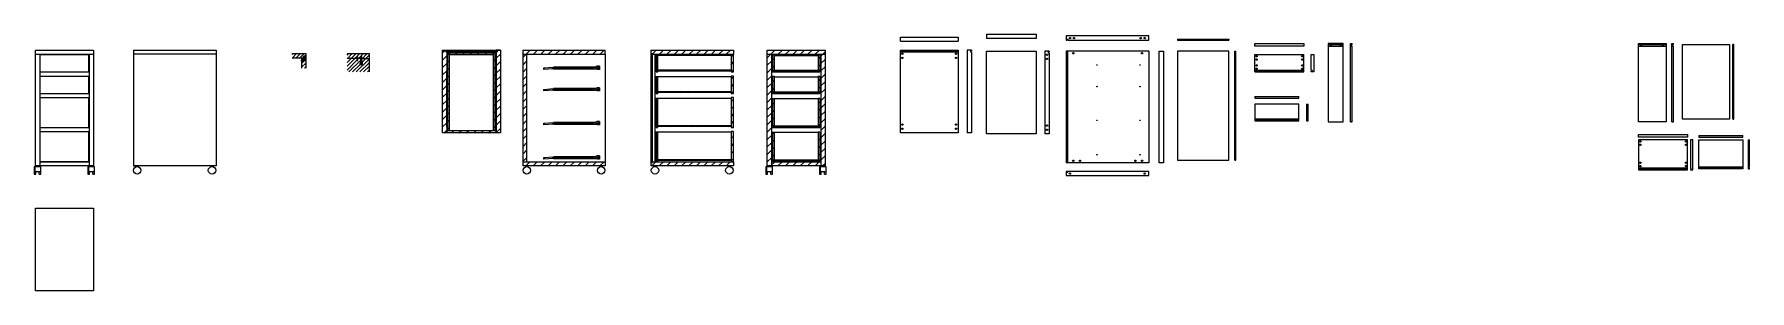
# Model space of a CAD drawing. Header units: millimetres. Extents: x 1399 to 2437, y 2011 to 2166.
import ezdxf

# ---------------------------------------------------------------- set-up
doc = ezdxf.new("R2010")
doc.units = ezdxf.units.MM
doc.linetypes.add('CONTINUA', pattern=[0])
doc.layers.get('0').update_dxf_attribs({"color": 3})
for name, color, linetype in [('campiture', 4, 'Continuous'), ('giunzioni', 8, 'Continuous'), ('sezioni', 220, 'Continuous')]:
    doc.layers.add(name, color=color, linetype=linetype)

# ---------------------------------------------------------------- blocks, each defined once
blk = doc.blocks.new('BLOCCO')
for p, q in [((9.6, 734.9), (9.2, 734.9)), ((9.6, 734.5), (9.2, 734.5)), ((9.3, 735.7), (9.3, 735.6)), ((9.3, 735.6), (9.5, 735.6)), ((9.7, 735.6), (9.5, 735.6)), ((9.7, 735.7), (9.7, 735.6))]:
    blk.add_line(p, q)
blk.add_lwpolyline([(9.2, 734.9), (9.2, 735.7), (9.8, 735.7), (9.8, 734.3), (9.2, 734.3), (9.2, 734.5)])
blk.add_lwpolyline([(9.3, 735.4), (9.3, 735.1), (9.7, 735.1), (9.7, 735.4)], close=True)
blk.add_arc((9.5, 734.7), 0.245, 293.1404, 66.8596)

msp = doc.modelspace()

# ---------------------------------------------------------------- hatches: boundary and pattern name
at = {"layer": 'campiture'}
h = msp.add_hatch(dxfattribs=at)
h.set_pattern_fill('ANSI31', color=256, scale=0.5)
h.paths.add_polyline_path([(1563.1, 2152.3), (1562.8, 2152.3), (1562.8, 2151.3), (1562.8, 2151.3), (1562.8, 2151.3), (1562.8, 2151.3), (1562.3, 2151.3), (1562.3, 2152.3), (1562, 2152.3), (1562, 2150.2), (1560.6, 2150.2), (1560.6, 2146.1), (1563.1, 2146.1)])
h.paths.add_polyline_path([(1562.3, 2153.4), (1562.8, 2153.4), (1562.8, 2152.3), (1563.1, 2152.3), (1563.1, 2154.8), (1554.8, 2154.8), (1554.8, 2152.3), (1561.4, 2152.3), (1561.5, 2152.3), (1561.5, 2152.9, -1), (1561.8, 2152.9), (1561.8, 2152.3), (1561.9, 2152.3), (1562.3, 2152.3)])
h = msp.add_hatch(dxfattribs=at)
h.set_pattern_fill('ANSI31', color=256, scale=0.5)
h.paths.add_polyline_path([(1596.4, 2149.5), (1596.4, 2151.8), (1594.7, 2151.8), (1594.7, 2150.8), (1594.7, 2150.8), (1594.7, 2150.8), (1594.7, 2150.7), (1594.2, 2150.7), (1594.2, 2151.8), (1588.1, 2151.8), (1588.1, 2143.7), (1601.7, 2143.7), (1601.7, 2151.8), (1597, 2151.8), (1597, 2149.5, -5.307225)])
h.paths.add_polyline_path([(1594.2, 2152.9), (1594.7, 2152.9), (1594.7, 2151.8), (1596.4, 2151.8), (1596.4, 2153), (1597, 2153), (1597, 2151.8), (1601.7, 2151.8), (1601.7, 2151.8), (1601.7, 2154.8), (1588.1, 2154.8), (1588.1, 2151.8), (1594.2, 2151.8)])
h = msp.add_hatch(dxfattribs=at)
h.set_pattern_fill('ANSI31', color=256)
h.set_pattern_definition([(45, (-48.4826, 97.3097), (-2.245064, 2.245064), [])])
h.paths.add_polyline_path([(1648.4, 2155.9), (1647.9, 2155.9), (1647.9, 2156.4), (1648.4, 2156.4), (1648.4, 2156.9), (1645.9, 2156.9), (1645.9, 2106.9), (1648.4, 2106.9)])
h.paths.add_polyline_path([(1680.9, 2156.9), (1678.4, 2156.9), (1678.4, 2156.4), (1678.9, 2156.4), (1678.9, 2155.9), (1678.4, 2155.9), (1678.4, 2106.9), (1680.9, 2106.9)])
h.paths.add_polyline_path([(1678.9, 2156.4), (1647.9, 2156.4), (1647.9, 2155.9), (1648.4, 2155.9), (1678.9, 2155.9)])
h.paths.add_polyline_path([(1676.7, 2155.2), (1676.2, 2155.2), (1650.1, 2155.2), (1650.1, 2154.2), (1676.7, 2154.2)])
h.paths.add_polyline_path([(1650.1, 2155.2), (1650.6, 2155.2), (1650.6, 2155.7), (1650.1, 2155.7), (1649.1, 2155.7), (1649.1, 2108.4), (1650.1, 2108.4)])
h.paths.add_polyline_path([(1677.7, 2155.7), (1676.7, 2155.7), (1676.2, 2155.7), (1676.2, 2155.2), (1676.7, 2155.2), (1676.7, 2154.2), (1676.7, 2108.4), (1677.7, 2108.4)])
h.paths.add_polyline_path([(1678.2, 2108.4), (1648.6, 2108.4), (1648.6, 2106.9), (1678.2, 2106.9)])
h = msp.add_hatch(dxfattribs=at)
h.set_pattern_fill('ANSI31', color=256)
h.paths.add_polyline_path([(1744.4, 2156.9), (1694.4, 2156.9), (1694.4, 2154.4), (1744.4, 2154.4)])
h.paths.add_polyline_path([(1696.9, 2154.4), (1694.4, 2154.4), (1694.4, 2089.4), (1696.9, 2089.4)])
h.paths.add_polyline_path([(1744.4, 2089.4), (1694.4, 2089.4), (1694.4, 2086.9), (1744.4, 2086.9)])
h = msp.add_hatch(dxfattribs=at)
h.set_pattern_fill('ANSI31', color=256)
h.paths.add_polyline_path([(1822, 2156.9), (1772, 2156.9), (1772, 2154.4), (1772.5, 2154.4), (1772.5, 2154.9), (1773, 2154.9), (1773, 2154.4), (1822, 2154.4)])
h.paths.add_polyline_path([(1822, 2154.2), (1820.5, 2154.2), (1820.5, 2153.7), (1820.5, 2144.7), (1821, 2144.7), (1821, 2144.2), (1820.5, 2144.2), (1820.5, 2143.7), (1822, 2143.7)])
h.paths.add_polyline_path([(1822, 2141.2), (1820.5, 2141.2), (1820.5, 2131.7), (1821, 2131.7), (1821, 2131.2), (1820.5, 2131.2), (1820.5, 2130.7), (1822, 2130.7)])
h.paths.add_polyline_path([(1821, 2144.7), (1820.5, 2144.7), (1775.7, 2144.7), (1775.7, 2144.2), (1820.5, 2144.2), (1821, 2144.2)])
h.paths.add_polyline_path([(1821, 2131.7), (1820.5, 2131.7), (1775.7, 2131.7), (1775.7, 2131.2), (1820.5, 2131.2), (1821, 2131.2)])
h.paths.add_polyline_path([(1822, 2128.2), (1820.5, 2128.2), (1820.5, 2127.7), (1820.5, 2111.2), (1821, 2111.2), (1821, 2110.7), (1820.5, 2110.7), (1820.5, 2110.2), (1822, 2110.2)])
h.paths.add_polyline_path([(1821, 2111.2), (1820.5, 2111.2), (1775.7, 2111.2), (1775.7, 2110.7), (1820.5, 2110.7), (1821, 2110.7)])
h.paths.add_polyline_path([(1822, 2107.7), (1820.5, 2107.7), (1820.5, 2107.2), (1820.5, 2090.6), (1821, 2090.6), (1821, 2090.1), (1820.5, 2090.1), (1820.5, 2089.6), (1822, 2089.6)])
h.paths.add_polyline_path([(1821, 2090.6), (1820.5, 2090.6), (1775.7, 2090.6), (1775.7, 2090.1), (1820.5, 2090.1), (1821, 2090.1)])
h.paths.add_polyline_path([(1822, 2089.4), (1773, 2089.4), (1773, 2088.9), (1772.5, 2088.9), (1772.5, 2089.4), (1772, 2089.4), (1772, 2086.9), (1822, 2086.9)])
h.paths.add_polyline_path([(1776.2, 2107.2), (1775.2, 2107.2), (1775.2, 2089.6), (1776.2, 2089.6), (1776.2, 2090.1), (1775.7, 2090.1), (1775.7, 2090.6), (1776.2, 2090.6)])
h.paths.add_polyline_path([(1776.2, 2127.7), (1775.2, 2127.7), (1775.2, 2110.2), (1776.2, 2110.2), (1776.2, 2110.7), (1775.7, 2110.7), (1775.7, 2111.2), (1776.2, 2111.2)])
h.paths.add_polyline_path([(1776.2, 2140.7), (1775.2, 2140.7), (1775.2, 2130.7), (1776.2, 2130.7), (1776.2, 2131.2), (1775.7, 2131.2), (1775.7, 2131.7), (1776.2, 2131.7)])
h.paths.add_polyline_path([(1776.2, 2153.7), (1775.2, 2153.7), (1775.2, 2143.7), (1776.2, 2143.7), (1776.2, 2144.2), (1775.7, 2144.2), (1775.7, 2144.7), (1776.2, 2144.7)])
h = msp.add_hatch(dxfattribs=at)
h.set_pattern_fill('ANSI31', color=256)
h.paths.add_polyline_path([(1877.4, 2156.9), (1842.4, 2156.9), (1842.4, 2154.4), (1877.4, 2154.4)])
h.paths.add_polyline_path([(1844.9, 2154.4), (1842.4, 2154.4), (1842.4, 2086.9), (1844.9, 2086.9)])
h.paths.add_polyline_path([(1877.4, 2154.4), (1874.9, 2154.4), (1874.9, 2086.9), (1877.4, 2086.9)])
h.paths.add_polyline_path([(1874.9, 2089.4), (1844.9, 2089.4), (1844.9, 2086.9), (1874.9, 2086.9)])
h.paths.add_polyline_path([(1846.6, 2154.2), (1845.6, 2154.2), (1845.6, 2144.7), (1846.6, 2144.7)])
h.paths.add_polyline_path([(1874.2, 2154.2), (1873.2, 2154.2), (1873.2, 2144.7), (1874.2, 2144.7)])
h.paths.add_polyline_path([(1846.6, 2141.2), (1845.6, 2141.2), (1845.6, 2131.7), (1846.6, 2131.7)])
h.paths.add_polyline_path([(1874.2, 2141.2), (1873.2, 2141.2), (1873.2, 2131.7), (1874.2, 2131.7)])
h.paths.add_polyline_path([(1846.6, 2127.7), (1845.6, 2127.7), (1845.6, 2111.2), (1846.6, 2111.2)])
h.paths.add_polyline_path([(1874.2, 2127.7), (1873.2, 2127.7), (1873.2, 2111.2), (1874.2, 2111.2)])
h.paths.add_polyline_path([(1846.6, 2107.2), (1845.6, 2107.2), (1845.6, 2090.6), (1846.6, 2090.6)])
h.paths.add_polyline_path([(1874.2, 2107.2), (1873.2, 2107.2), (1873.2, 2090.6), (1874.2, 2090.6)])
h.paths.add_polyline_path([(1874.2, 2131.7), (1873.2, 2131.7), (1845.6, 2131.7), (1845.6, 2131.2), (1874.2, 2131.2)])
h.paths.add_polyline_path([(1874.2, 2111.2), (1845.6, 2111.2), (1845.6, 2110.7), (1874.2, 2110.7)])
h.paths.add_polyline_path([(1874.2, 2090.6), (1845.6, 2090.6), (1845.6, 2090.1), (1874.2, 2090.1)])
h.paths.add_polyline_path([(1874.2, 2144.7), (1845.6, 2144.7), (1845.6, 2144.2), (1874.2, 2144.2)])

# ---------------------------------------------------------------- linework, layer by layer
for p, q in [((1399.6, 2156.9), (1434.6, 2156.9)), ((1399.6, 2086.9), (1399.6, 2156.9)), ((1399.6, 2154.4), (1434.6, 2154.4)), ((1402.1, 2154.4), (1402.1, 2086.9)), ((1402.3, 2154.2), (1431.9, 2154.2)), ((1402.3, 2143.7), (1402.3, 2154.2)), ((1431.9, 2143.7), (1431.9, 2154.2)), ((1432.1, 2154.4), (1432.1, 2086.9)), ((1434.6, 2156.9), (1434.6, 2086.9)), ((1458.9, 2156.9), (1458.9, 2086.9)), ((1458.9, 2156.9), (1508.9, 2156.9)), ((1508.9, 2154.4), (1458.9, 2154.4)), ((1508.9, 2156.9), (1508.9, 2086.9)), ((1744.4, 2154.4), (1744.4, 2089.4)), ((1846.6, 2153.7), (1873.2, 2153.7)), ((1402.3, 2143.7), (1431.9, 2143.7)), ((1402.3, 2141.2), (1431.9, 2141.2)), ((1402.3, 2130.7), (1402.3, 2141.2)), ((1431.9, 2130.7), (1431.9, 2141.2)), ((1846.6, 2140.7), (1873.2, 2140.7)), ((1402.3, 2130.7), (1431.9, 2130.7)), ((1402.3, 2128.2), (1431.9, 2128.2)), ((1402.3, 2110.2), (1402.3, 2128.2)), ((1431.9, 2110.2), (1431.9, 2128.2)), ((1846.6, 2127.7), (1873.2, 2127.7)), ((1402.3, 2110.2), (1431.9, 2110.2)), ((1402.3, 2089.6), (1402.3, 2107.7)), ((1402.3, 2107.7), (1431.9, 2107.7)), ((1431.9, 2089.6), (1431.9, 2107.7)), ((1846.6, 2107.2), (1873.2, 2107.2)), ((1434.6, 2086.9), (1399.6, 2086.9)), ((1400.3, 2086.6), (1400.3, 2086.9)), ((1401.3, 2086.6), (1401.3, 2086.9)), ((1402.1, 2089.4), (1432.1, 2089.4)), ((1402.3, 2089.6), (1431.9, 2089.6)), ((1432.8, 2086.6), (1432.8, 2086.9)), ((1433.8, 2086.6), (1433.8, 2086.9)), ((1508.9, 2086.9), (1458.9, 2086.9)), ((1458.9, 2086.9), (1460.6, 2086.9)), ((1460.6, 2086.9), (1461.6, 2086.9)), ((1460.6, 2086.9), (1460.6, 2086.4)), ((1461.6, 2086.9), (1461.6, 2086.4)), ((1505.9, 2086.9), (1506.9, 2086.9)), ((1505.9, 2086.9), (1505.9, 2086.4)), ((1506.9, 2086.9), (1506.9, 2086.4)), ((1696.3, 2086.9), (1696.3, 2086.4)), ((1697.3, 2086.9), (1697.3, 2086.4)), ((1741.4, 2086.9), (1741.4, 2086.4)), ((1742.4, 2086.9), (1742.4, 2086.4)), ((1774, 2086.9), (1774, 2086.4)), ((1775, 2086.9), (1775, 2086.4)), ((1819, 2086.9), (1819, 2086.4)), ((1820, 2086.9), (1820, 2086.4)), ((1843.1, 2086.6), (1843.1, 2086.9)), ((1844.1, 2086.6), (1844.1, 2086.9)), ((1875.6, 2086.6), (1875.6, 2086.9)), ((1876.6, 2086.6), (1876.6, 2086.9)), ((1398.8, 2086.4), (1398.8, 2081.9)), ((1399.1, 2086.4), (1398.8, 2086.4)), ((1398.8, 2081.9), (1399.8, 2081.9)), ((1399.1, 2086.4), (1399.1, 2086.6)), ((1399.1, 2086.6), (1402.5, 2086.6)), ((1399.1, 2086.4), (1399.1, 2083.4)), ((1402.5, 2083.4), (1399.1, 2083.4)), ((1399.8, 2081.9), (1399.8, 2083.4)), ((1401.8, 2081.9), (1401.8, 2083.4)), ((1401.8, 2081.9), (1402.8, 2081.9)), ((1402.5, 2086.6), (1402.5, 2086.4)), ((1402.5, 2086.4), (1402.8, 2086.4)), ((1402.5, 2086.4), (1402.5, 2083.4)), ((1402.8, 2081.9), (1402.8, 2086.4)), ((1431.3, 2086.4), (1431.3, 2081.9)), ((1431.6, 2086.4), (1431.3, 2086.4)), ((1431.3, 2081.9), (1432.3, 2081.9)), ((1431.6, 2086.4), (1431.6, 2086.6)), ((1431.6, 2086.6), (1435, 2086.6)), ((1431.6, 2086.4), (1431.6, 2083.4)), ((1435, 2083.4), (1431.6, 2083.4)), ((1432.3, 2081.9), (1432.3, 2083.4)), ((1434.3, 2081.9), (1434.3, 2083.4)), ((1434.3, 2081.9), (1435.3, 2081.9)), ((1435, 2086.6), (1435, 2086.4)), ((1435, 2086.4), (1435.3, 2086.4)), ((1435, 2086.4), (1435, 2083.4)), ((1435.3, 2081.9), (1435.3, 2086.4)), ((1841.6, 2086.4), (1841.6, 2081.9)), ((1841.9, 2086.4), (1841.6, 2086.4)), ((1841.6, 2081.9), (1842.6, 2081.9)), ((1841.9, 2086.4), (1841.9, 2086.6)), ((1841.9, 2086.6), (1845.3, 2086.6)), ((1841.9, 2086.4), (1841.9, 2083.4)), ((1845.3, 2083.4), (1841.9, 2083.4)), ((1842.6, 2081.9), (1842.6, 2083.4)), ((1844.6, 2081.9), (1844.6, 2083.4)), ((1844.6, 2081.9), (1845.6, 2081.9)), ((1845.3, 2086.6), (1845.3, 2086.4)), ((1845.3, 2086.4), (1845.6, 2086.4)), ((1845.3, 2086.4), (1845.3, 2083.4)), ((1845.6, 2081.9), (1845.6, 2086.4)), ((1874.1, 2086.4), (1874.1, 2081.9)), ((1874.4, 2086.4), (1874.1, 2086.4)), ((1874.1, 2081.9), (1875.1, 2081.9)), ((1874.4, 2086.4), (1874.4, 2086.6)), ((1874.4, 2086.6), (1877.8, 2086.6)), ((1874.4, 2086.4), (1874.4, 2083.4)), ((1877.8, 2083.4), (1874.4, 2083.4)), ((1875.1, 2081.9), (1875.1, 2083.4)), ((1877.1, 2081.9), (1877.1, 2083.4)), ((1877.1, 2081.9), (1878.1, 2081.9)), ((1877.8, 2086.6), (1877.8, 2086.4)), ((1877.8, 2086.4), (1878.1, 2086.4)), ((1877.8, 2086.4), (1877.8, 2083.4)), ((1878.1, 2081.9), (1878.1, 2086.4)), ((1399.6, 2061.4), (1434.6, 2061.4)), ((1399.6, 2011.4), (1399.6, 2061.4)), ((1434.6, 2061.4), (1434.6, 2011.4)), ((1434.6, 2011.4), (1399.6, 2011.4))]:
    msp.add_line(p, q)
for centre in [(1461.1, 2084.2), (1506.4, 2084.2), (1696.9, 2084.2), (1741.9, 2084.2), (1774.5, 2084.2), (1819.5, 2084.2)]:
    msp.add_circle(centre, 2.25)
at = {"layer": 'giunzioni'}
for p, q in [((1923, 2164.8), (1958, 2164.8)), ((1923, 2162.3), (1923, 2164.8)), ((1923, 2162.3), (1958, 2162.3)), ((1958, 2164.8), (1958, 2162.3)), ((1975.1, 2166.5), (1975.1, 2164)), ((1975.1, 2166.5), (2005.1, 2166.5)), ((2005.1, 2164), (1975.1, 2164)), ((2005.1, 2166.5), (2005.1, 2164)), ((2073.4, 2165.5), (2023.4, 2165.5)), ((2023.4, 2165.5), (2023.4, 2163)), ((2023.4, 2163), (2023.9, 2163)), ((2023.9, 2163), (2023.9, 2163.5)), ((2023.9, 2163.5), (2024.4, 2163.5)), ((2024.4, 2163.5), (2024.4, 2163)), ((2024.4, 2163), (2073.4, 2163)), ((2073.4, 2163), (2073.4, 2165.5)), ((2090.7, 2163.5), (2121.7, 2163.5)), ((2090.7, 2163.5), (2090.7, 2163)), ((2090.7, 2163), (2121.7, 2163)), ((2121.2, 2163.5), (2121.7, 2163.5)), ((2121.7, 2163.5), (2121.7, 2163)), ((2137.6, 2159.4), (2137.6, 2160.9)), ((2137.6, 2160.9), (2167.2, 2160.9)), ((2167.2, 2160.9), (2167.2, 2159.4)), ((2191, 2160.9), (2182, 2160.9)), ((2182, 2160.9), (2182, 2113.6)), ((2182, 2160.4), (2191, 2160.4)), ((2191, 2113.6), (2191, 2160.9)), ((2195.4, 2113.6), (2195.4, 2160.9)), ((2195.4, 2160.9), (2196.4, 2160.9)), ((2195.9, 2160.4), (2196.4, 2160.4)), ((2195.9, 2160.4), (2195.9, 2159.4)), ((2196.4, 2160.4), (2196.4, 2160.9)), ((2369.8, 2113.6), (2369.8, 2160.9)), ((2369.8, 2160.9), (2386.4, 2160.9)), ((2369.8, 2160.4), (2386.4, 2160.4)), ((2386.4, 2160.9), (2386.4, 2113.6)), ((2389.9, 2113.6), (2389.9, 2160.9)), ((2389.9, 2160.9), (2390.9, 2160.9)), ((2390.4, 2160.4), (2390.9, 2160.4)), ((2390.4, 2160.4), (2390.4, 2159.4)), ((2390.9, 2160.4), (2390.9, 2160.9)), ((2396.3, 2115.1), (2396.3, 2160.4)), ((2396.3, 2160.4), (2424.9, 2160.4)), ((2424.9, 2160.4), (2424.9, 2115.1)), ((2426.9, 2115.6), (2426.9, 2160.4)), ((2427.4, 2160.4), (2426.9, 2160.4)), ((2427.4, 2115.6), (2427.4, 2160.4)), ((1561.4, 2150.8), (1560.6, 2150.8)), ((1560.6, 2150.8), (1560.6, 2150.2)), ((1562, 2150.2), (1560.6, 2150.2)), ((1561.4, 2150.8), (1561.4, 2152.3)), ((1561.4, 2150.8), (1561.4, 2152.3)), ((1561.8, 2152.6), (1561.5, 2152.9)), ((1561.8, 2152.5), (1561.5, 2152.8)), ((1561.8, 2152.4), (1561.5, 2152.6)), ((1561.7, 2152.3), (1561.5, 2152.5)), ((1561.8, 2152.8), (1561.6, 2153)), ((1561.6, 2150.8), (1561.6, 2152.3)), ((1561.6, 2150.4), (1561.6, 2150.6)), ((1561.7, 2150.4), (1561.7, 2150.6)), ((1561.8, 2150.8), (1561.8, 2152.3)), ((1562, 2150.2), (1562, 2152.3)), ((1562.4, 2153.4), (1562.3, 2153.3)), ((1562.3, 2151.6), (1562.8, 2153.3)), ((1562.3, 2152.3), (1562.6, 2153.3)), ((1562.3, 2153.1), (1562.4, 2153.3)), ((1562.4, 2151.3), (1562.3, 2151.3)), ((1562.3, 2151.3), (1562.8, 2151.3)), ((1562.7, 2153.4), (1562.4, 2153.4)), ((1562.4, 2153.4), (1562.4, 2153.4)), ((1562.8, 2152.6), (1562.4, 2151.3)), ((1562.7, 2151.3), (1562.4, 2151.3)), ((1562.4, 2151.3), (1562.4, 2151.3)), ((1562.4, 2151.3), (1562.7, 2151.3)), ((1562.6, 2151.3), (1562.8, 2151.9)), ((1562.7, 2153.4), (1562.7, 2153.4)), ((1562.7, 2153.4), (1562.8, 2153.3)), ((1562.7, 2151.3), (1562.8, 2151.3)), ((1562.7, 2151.3), (1562.7, 2151.3)), ((1594.3, 2152.8), (1594.2, 2152.8)), ((1594.2, 2151.1), (1594.7, 2152.8)), ((1594.2, 2151.8), (1594.5, 2152.8)), ((1594.2, 2152.6), (1594.3, 2152.8)), ((1594.3, 2150.8), (1594.2, 2150.8)), ((1594.2, 2150.8), (1594.7, 2150.8)), ((1594.3, 2152.8), (1594.3, 2152.9)), ((1594.7, 2152.8), (1594.3, 2152.8)), ((1594.7, 2150.8), (1594.3, 2150.8)), ((1594.3, 2150.8), (1594.3, 2150.7)), ((1594.3, 2150.7), (1594.7, 2150.7)), ((1594.7, 2152.1), (1594.4, 2150.8)), ((1594.6, 2150.8), (1594.7, 2151.4)), ((1594.7, 2152.9), (1594.7, 2152.8)), ((1594.7, 2152.8), (1594.7, 2152.8)), ((1594.7, 2150.8), (1594.7, 2150.8)), ((1594.7, 2150.7), (1594.7, 2150.8)), ((1596.4, 2149.5), (1597, 2149.5)), ((1596.4, 2149.5), (1596.5, 2149.5)), ((1597, 2152.8), (1596.5, 2152.9)), ((1597, 2152.6), (1596.5, 2152.8)), ((1597, 2152.4), (1596.5, 2152.6)), ((1597, 2152.3), (1596.5, 2152.4)), ((1597, 2152.1), (1596.5, 2152.3)), ((1597, 2152), (1596.5, 2152.1)), ((1597, 2151.8), (1596.5, 2152)), ((1596.5, 2149.5), (1596.5, 2151.7)), ((1596.6, 2151.7), (1596.6, 2149.5)), ((1596.6, 2149.5), (1596.7, 2149.5)), ((1596.7, 2151.7), (1596.7, 2149.5)), ((1596.7, 2149.5), (1596.7, 2151.7)), ((1596.7, 2149.5), (1596.8, 2149.5)), ((1596.7, 2148.8), (1596.7, 2149.3)), ((1596.7, 2149.3), (1596.7, 2149.3)), ((1596.7, 2149.3), (1596.7, 2148.8)), ((1596.8, 2149.5), (1596.8, 2151.7)), ((1596.9, 2151.7), (1596.9, 2149.5)), ((1596.9, 2149.5), (1597, 2149.5)), ((1923, 2156.9), (1958, 2156.9)), ((1923, 2106.9), (1923, 2156.9)), ((1923, 2156.4), (1958, 2156.4)), ((1923, 2155.9), (1958, 2155.9)), ((1958, 2156.9), (1958, 2106.9)), ((1966, 2156.9), (1963.5, 2156.9)), ((1963.5, 2156.9), (1963.5, 2106.9)), ((1966, 2156.4), (1965.5, 2156.4)), ((1965.5, 2156.4), (1965.5, 2155.9)), ((1965.5, 2155.9), (1966, 2155.9)), ((1966, 2156.9), (1966, 2156.4)), ((1966, 2156.9), (1966, 2156.4)), ((1966, 2155.9), (1966, 2106.9)), ((1975.1, 2156.3), (2005.1, 2156.3)), ((1975.1, 2106.3), (1975.1, 2156.3)), ((2005.1, 2156.3), (2005.1, 2106.3)), ((2013, 2156.3), (2010.5, 2156.3)), ((2010.5, 2156.3), (2010.5, 2106.3)), ((2013, 2155.8), (2012.5, 2155.8)), ((2012.5, 2155.8), (2012.5, 2155.3)), ((2012.5, 2155.3), (2013, 2155.3)), ((2013, 2156.3), (2013, 2155.8)), ((2013, 2156.3), (2013, 2155.8)), ((2013, 2155.3), (2013, 2106.3)), ((2023.4, 2156.3), (2023.4, 2088.8)), ((2073.4, 2156.3), (2023.4, 2156.3)), ((2023.9, 2156.3), (2023.9, 2088.8)), ((2024.4, 2088.8), (2024.4, 2156.3)), ((2073.4, 2156.3), (2073.4, 2088.8)), ((2079.7, 2156.3), (2082.2, 2156.3)), ((2079.7, 2088.8), (2079.7, 2156.3)), ((2082.2, 2156.3), (2082.2, 2088.8)), ((2121.7, 2156.3), (2090.7, 2156.3)), ((2090.7, 2156.3), (2090.7, 2090.3)), ((2121.7, 2090.3), (2121.7, 2156.3)), ((2125.5, 2090.3), (2125.5, 2156.3)), ((2125.5, 2156.3), (2126, 2156.3)), ((2126, 2090.3), (2126, 2156.3)), ((2167.2, 2159.4), (2137.6, 2159.4)), ((2137.6, 2143.7), (2137.6, 2154.2)), ((2137.6, 2154.2), (2167.2, 2154.2)), ((2167.2, 2143.7), (2167.2, 2154.2)), ((2171.7, 2154.2), (2173.2, 2154.2)), ((2171.7, 2144.7), (2171.7, 2154.2)), ((2173.2, 2154.2), (2173.2, 2143.7)), ((2182, 2159.4), (2191, 2159.4)), ((2195.9, 2159.4), (2196.4, 2159.4)), ((2196.4, 2113.6), (2196.4, 2159.4)), ((2369.8, 2159.4), (2386.4, 2159.4)), ((2390.4, 2159.4), (2390.9, 2159.4)), ((2390.9, 2113.6), (2390.9, 2159.4)), ((1596.3, 2148.8), (1596.7, 2148.8)), ((1596.7, 2148.8), (1596.3, 2148.8)), ((1596.3, 2148.8), (1596.3, 2148.8)), ((1597, 2148.9), (1596.5, 2148.9)), ((1596.5, 2148.9), (1596.5, 2148.6)), ((1597, 2148.6), (1596.5, 2148.6)), ((1596.7, 2148.3), (1596.7, 2148.8)), ((1596.7, 2148.8), (1596.7, 2148.3)), ((1596.7, 2148.8), (1597.1, 2148.8)), ((1597.1, 2148.8), (1596.7, 2148.8)), ((1596.7, 2148.3), (1596.7, 2148.3)), ((1597, 2148.6), (1597, 2148.9)), ((1597.1, 2148.8), (1597.1, 2148.8)), ((1649.1, 2144.1), (1648.4, 2144.1)), ((1648.6, 2110.4), (1648.6, 2144.1)), ((1648.6, 2142.9), (1648.9, 2142.9)), ((1648.9, 2110.4), (1648.9, 2144.1)), ((1678.4, 2144.1), (1677.7, 2144.1)), ((1677.9, 2110.4), (1677.9, 2144.1)), ((1677.9, 2142.9), (1678.2, 2142.9)), ((1678.2, 2110.4), (1678.2, 2144.1)), ((1707.2, 2146.2), (1713, 2146.7)), ((1713, 2146.5), (1707.2, 2146)), ((1707.2, 2145.2), (1707.2, 2146.2)), ((1707.2, 2145.2), (1707.2, 2146.2)), ((1713, 2145.7), (1707.2, 2145.2)), ((1738.7, 2146.7), (1713, 2146.7)), ((1713, 2146.5), (1737.7, 2146.5)), ((1713, 2145.7), (1739.2, 2145.7)), ((1738.7, 2146.5), (1737.7, 2146.5)), ((1739.4, 2147.2), (1738.7, 2146.7)), ((1738.7, 2146.7), (1738.7, 2146.5)), ((1739.9, 2145.2), (1739.2, 2145.7)), ((1740.9, 2147.2), (1739.4, 2147.2)), ((1740.9, 2145.2), (1739.9, 2145.2)), ((1740.9, 2147.2), (1740.9, 2145.2)), ((1844.9, 2147.2), (1845.1, 2147.2)), ((1845.1, 2145.2), (1844.9, 2145.2)), ((1845.1, 2147.2), (1845.1, 2145.2)), ((1845.4, 2146.7), (1845.1, 2146.7)), ((1845.1, 2145.2), (1845.4, 2145.2)), ((1845.4, 2145.2), (1845.4, 2147.2)), ((1845.4, 2147.2), (1845.6, 2147.2)), ((1845.6, 2145.2), (1845.4, 2145.2)), ((1874.2, 2147.2), (1874.4, 2147.2)), ((1874.4, 2145.2), (1874.2, 2145.2)), ((1874.4, 2147.2), (1874.4, 2145.2)), ((1874.7, 2146.7), (1874.4, 2146.7)), ((1874.4, 2145.2), (1874.7, 2145.2)), ((1874.9, 2147.2), (1874.7, 2147.2)), ((1874.7, 2147.2), (1874.7, 2145.2)), ((1874.7, 2145.2), (1874.9, 2145.2)), ((2137.6, 2144.7), (2167.2, 2144.7)), ((2137.6, 2144.2), (2167.2, 2144.2)), ((2137.6, 2143.7), (2167.2, 2143.7)), ((2171.7, 2144.7), (2172.2, 2144.7)), ((2171.7, 2143.7), (2171.7, 2144.2)), ((2172.2, 2144.2), (2171.7, 2144.2)), ((2173.2, 2143.7), (2171.7, 2143.7)), ((2172.2, 2144.7), (2172.2, 2144.2)), ((1707.2, 2133.2), (1713, 2133.7)), ((1713, 2133.5), (1707.2, 2133)), ((1707.2, 2132.2), (1707.2, 2133.2)), ((1707.2, 2132.2), (1707.2, 2133.2)), ((1713, 2132.7), (1707.2, 2132.2)), ((1738.7, 2133.7), (1713, 2133.7)), ((1713, 2133.5), (1737.7, 2133.5)), ((1713, 2132.7), (1739.2, 2132.7)), ((1738.7, 2133.5), (1737.7, 2133.5)), ((1739.4, 2134.2), (1738.7, 2133.7)), ((1738.7, 2133.7), (1738.7, 2133.5)), ((1739.9, 2132.2), (1739.2, 2132.7)), ((1740.9, 2134.2), (1739.4, 2134.2)), ((1740.9, 2132.2), (1739.9, 2132.2)), ((1740.9, 2134.2), (1740.9, 2132.2)), ((1844.9, 2134.2), (1845.1, 2134.2)), ((1845.1, 2132.2), (1844.9, 2132.2)), ((1845.1, 2134.2), (1845.1, 2132.2)), ((1845.4, 2133.7), (1845.1, 2133.7)), ((1845.1, 2132.2), (1845.4, 2132.2)), ((1845.4, 2132.2), (1845.4, 2134.2)), ((1845.4, 2134.2), (1845.6, 2134.2)), ((1845.6, 2132.2), (1845.4, 2132.2)), ((1874.2, 2134.2), (1874.4, 2134.2)), ((1874.4, 2132.2), (1874.2, 2132.2)), ((1874.4, 2134.2), (1874.4, 2132.2)), ((1874.7, 2133.7), (1874.4, 2133.7)), ((1874.4, 2132.2), (1874.7, 2132.2)), ((1874.9, 2134.2), (1874.7, 2134.2)), ((1874.7, 2134.2), (1874.7, 2132.2)), ((1874.7, 2132.2), (1874.9, 2132.2)), ((2137.6, 2128.8), (2137.6, 2127.8)), ((2137.6, 2128.8), (2164.2, 2128.8)), ((2164.2, 2127.8), (2164.2, 2128.8)), ((2137.6, 2127.8), (2164.2, 2127.8)), ((2164.2, 2124.2), (2137.6, 2124.2)), ((2137.6, 2124.2), (2137.6, 2114.2)), ((2164.2, 2114.2), (2164.2, 2124.2)), ((2168.7, 2124.2), (2168.7, 2114.2)), ((2168.7, 2124.2), (2169.7, 2124.2)), ((2169.7, 2115.2), (2169.7, 2124.2)), ((1649.1, 2110.4), (1648.4, 2110.4)), ((1648.9, 2111.7), (1648.6, 2111.7)), ((1648.9, 2110.4), (1648.6, 2110.4)), ((1649.1, 2110.4), (1648.9, 2110.4)), ((1678.4, 2110.4), (1677.7, 2110.4)), ((1678.2, 2111.7), (1677.9, 2111.7)), ((1678.2, 2110.4), (1677.9, 2110.4)), ((1678.4, 2110.4), (1678.2, 2110.4)), ((1707.2, 2112.7), (1713, 2113.2)), ((1713, 2113), (1707.2, 2112.5)), ((1707.2, 2111.7), (1707.2, 2112.7)), ((1707.2, 2111.7), (1707.2, 2112.7)), ((1713, 2112.2), (1707.2, 2111.7)), ((1738.7, 2113.2), (1713, 2113.2)), ((1713, 2113), (1737.7, 2113)), ((1713, 2112.2), (1739.2, 2112.2)), ((1738.7, 2113), (1737.7, 2113)), ((1739.4, 2113.7), (1738.7, 2113.2)), ((1738.7, 2113.2), (1738.7, 2113)), ((1739.9, 2111.7), (1739.2, 2112.2)), ((1740.9, 2113.7), (1739.4, 2113.7)), ((1740.9, 2111.7), (1739.9, 2111.7)), ((1740.9, 2113.7), (1740.9, 2111.7)), ((1844.9, 2113.7), (1845.1, 2113.7)), ((1845.1, 2111.7), (1844.9, 2111.7)), ((1845.1, 2113.7), (1845.1, 2111.7)), ((1845.4, 2113.2), (1845.1, 2113.2)), ((1845.1, 2111.7), (1845.4, 2111.7)), ((1845.4, 2111.7), (1845.4, 2113.7)), ((1845.4, 2113.7), (1845.6, 2113.7)), ((1845.6, 2111.7), (1845.4, 2111.7)), ((1874.2, 2113.7), (1874.4, 2113.7)), ((1874.4, 2111.7), (1874.2, 2111.7)), ((1874.4, 2113.7), (1874.4, 2111.7)), ((1874.7, 2113.2), (1874.4, 2113.2)), ((1874.4, 2111.7), (1874.7, 2111.7)), ((1874.9, 2113.7), (1874.7, 2113.7)), ((1874.7, 2113.7), (1874.7, 2111.7)), ((1874.7, 2111.7), (1874.7, 2113.7)), ((1874.7, 2113.7), (1874.9, 2113.7)), ((1874.7, 2111.7), (1874.9, 2111.7)), ((1874.9, 2111.7), (1874.7, 2111.7)), ((2164.2, 2115.2), (2137.6, 2115.2)), ((2164.2, 2114.7), (2137.6, 2114.7)), ((2137.6, 2114.2), (2164.2, 2114.2)), ((2168.7, 2114.2), (2169.7, 2114.2)), ((2169.2, 2114.7), (2169.2, 2115.2)), ((2169.2, 2115.2), (2169.7, 2115.2)), ((2169.7, 2114.7), (2169.2, 2114.7)), ((2169.7, 2114.2), (2169.7, 2114.7)), ((2182, 2113.6), (2191, 2113.6)), ((2195.4, 2113.6), (2196.4, 2113.6)), ((2386.4, 2113.6), (2369.8, 2113.6)), ((2389.9, 2113.6), (2390.9, 2113.6)), ((2424.9, 2115.1), (2396.3, 2115.1)), ((2426.9, 2115.6), (2426.9, 2115.1)), ((2426.9, 2115.1), (2427.4, 2115.1)), ((2427.4, 2115.1), (2427.4, 2115.6)), ((1958, 2106.9), (1923, 2106.9)), ((1966, 2106.9), (1963.5, 2106.9)), ((2005.1, 2106.3), (1975.1, 2106.3)), ((2013, 2106.3), (2010.5, 2106.3)), ((2369.8, 2104.3), (2369.8, 2105.8)), ((2369.8, 2105.8), (2399.4, 2105.8)), ((2399.4, 2104.3), (2369.8, 2104.3)), ((2399.4, 2102.7), (2369.8, 2102.7)), ((2369.8, 2102.7), (2369.8, 2084.6)), ((2399.4, 2105.8), (2399.4, 2104.3)), ((2399.4, 2084.6), (2399.4, 2102.7)), ((2402.7, 2102.7), (2401.2, 2102.7)), ((2401.2, 2102.7), (2401.2, 2102.2)), ((2401.2, 2102.2), (2401.2, 2085.6)), ((2402.7, 2084.6), (2402.7, 2102.7)), ((2406.3, 2105.3), (2406.3, 2104.3)), ((2406.3, 2105.3), (2432.9, 2105.3)), ((2406.3, 2104.3), (2432.9, 2104.3)), ((2406.3, 2102.7), (2432.9, 2102.7)), ((2406.3, 2085.1), (2406.3, 2102.7)), ((2432.9, 2104.3), (2432.9, 2105.3)), ((2432.9, 2102.7), (2432.9, 2085.1)), ((2436, 2102.7), (2436, 2085.1)), ((2436, 2102.7), (2437, 2102.7)), ((2437, 2086.1), (2437, 2102.7)), ((1707.2, 2091.9), (1713, 2092.4)), ((1713, 2092.2), (1707.2, 2091.7)), ((1707.2, 2090.9), (1707.2, 2091.9)), ((1707.2, 2090.9), (1707.2, 2091.9)), ((1713, 2091.4), (1707.2, 2090.9)), ((1738.7, 2092.4), (1713, 2092.4)), ((1713, 2092.2), (1737.7, 2092.2)), ((1713, 2091.4), (1739.2, 2091.4)), ((1738.7, 2092.2), (1737.7, 2092.2)), ((1739.4, 2092.9), (1738.7, 2092.4)), ((1738.7, 2092.4), (1738.7, 2092.2)), ((1739.9, 2090.9), (1739.2, 2091.4)), ((1740.9, 2092.9), (1739.4, 2092.9)), ((1740.9, 2090.9), (1739.9, 2090.9)), ((1740.9, 2092.9), (1740.9, 2090.9)), ((1844.9, 2092.9), (1845.1, 2092.9)), ((1845.1, 2090.9), (1844.9, 2090.9)), ((1845.1, 2092.9), (1845.1, 2090.9)), ((1845.1, 2092.9), (1845.1, 2090.9)), ((1845.4, 2092.4), (1845.1, 2092.4)), ((1845.1, 2090.9), (1845.4, 2090.9)), ((1845.4, 2090.9), (1845.4, 2092.9)), ((1845.4, 2092.9), (1845.6, 2092.9)), ((1845.6, 2090.9), (1845.4, 2090.9)), ((1874.2, 2092.9), (1874.4, 2092.9)), ((1874.4, 2090.9), (1874.2, 2090.9)), ((1874.4, 2092.9), (1874.4, 2090.9)), ((1874.7, 2092.4), (1874.4, 2092.4)), ((1874.4, 2090.9), (1874.7, 2090.9)), ((1874.9, 2092.9), (1874.7, 2092.9)), ((1874.7, 2092.9), (1874.7, 2090.9)), ((1874.7, 2092.9), (1874.9, 2092.9)), ((1874.7, 2090.9), (1874.9, 2090.9)), ((1874.9, 2090.9), (1874.7, 2090.9)), ((2073.4, 2088.8), (2023.4, 2088.8)), ((2082.2, 2088.8), (2079.7, 2088.8)), ((2090.7, 2090.3), (2121.7, 2090.3)), ((2125.5, 2090.3), (2126, 2090.3)), ((2023.9, 2083.5), (2023.4, 2083.5)), ((2023.4, 2083.5), (2023.4, 2081)), ((2023.4, 2081), (2073.4, 2081)), ((2023.9, 2083.5), (2023.9, 2083)), ((2023.9, 2083), (2024.4, 2083)), ((2073.4, 2083.5), (2024.4, 2083.5)), ((2024.4, 2083), (2024.4, 2083.5)), ((2073.4, 2081), (2073.4, 2083.5)), ((2399.4, 2085.6), (2369.8, 2085.6)), ((2399.4, 2085.1), (2369.8, 2085.1)), ((2369.8, 2084.6), (2399.4, 2084.6)), ((2401.7, 2085.6), (2401.2, 2085.6)), ((2401.2, 2085.1), (2401.2, 2084.6)), ((2401.2, 2085.1), (2401.7, 2085.1)), ((2401.2, 2084.6), (2402.7, 2084.6)), ((2401.7, 2085.1), (2401.7, 2085.6)), ((2432.9, 2086.1), (2406.3, 2086.1)), ((2432.9, 2085.6), (2406.3, 2085.6)), ((2432.9, 2085.1), (2406.3, 2085.1)), ((2436, 2085.1), (2437, 2085.1)), ((2436.5, 2086.1), (2436.5, 2085.6)), ((2436.5, 2086.1), (2437, 2086.1)), ((2436.5, 2085.6), (2437, 2085.6)), ((2437, 2085.1), (2437, 2085.6))]:
    msp.add_line(p, q, dxfattribs=at)
at = {"layer": 'giunzioni', "linetype": 'CONTINUA', "ltscale": 0.02}
for p, q in [((1562.8, 2153.3), (1562.3, 2153.3)), ((1594.7, 2152.8), (1594.2, 2152.8)), ((1596.4, 2149.5), (1596.4, 2151.8)), ((1596.4, 2151.8), (1597, 2151.8)), ((1596.4, 2151.7), (1597, 2151.7)), ((1596.5, 2151.8), (1596.5, 2152.9)), ((1596.5, 2149.5), (1596.5, 2151.7)), ((1596.5, 2149.5), (1596.5, 2148.9)), ((1596.7, 2149.3), (1596.7, 2149.3)), ((1596.8, 2152.9), (1596.8, 2152.8)), ((1596.9, 2149.5), (1596.9, 2148.9)), ((1597, 2151.8), (1597, 2152.8)), ((1597, 2149.5), (1597, 2151.8)), ((1597, 2149.5), (1597, 2151.7)), ((1596.5, 2148.9), (1596.5, 2148.6)), ((1596.7, 2148.3), (1596.7, 2148.3)), ((1597, 2148.9), (1597, 2148.6)), ((1597, 2148.6), (1597, 2148.9))]:
    msp.add_line(p, q, dxfattribs=at)
at = {"layer": 'giunzioni'}
for points in [[(1561.9, 2152.3), (1561.4, 2152.3), (1561.4, 2150.8), (1561.9, 2150.8)], [(1561.8, 2150.6), (1561.8, 2150.4), (1561.4, 2150.4), (1561.4, 2150.6)]]:
    msp.add_lwpolyline(points, close=True, dxfattribs=at)
msp.add_lwpolyline([(1561.8, 2152.3), (1561.8, 2152.9, 1), (1561.5, 2152.9), (1561.5, 2152.3)], format="xyb", dxfattribs=at)
for points in [[(1561.5, 2150.8), (1561.5, 2150.8), (1561.5, 2152.3)], [(1561.5, 2150.6), (1561.5, 2150.7)], [(1561.7, 2152.3), (1561.7, 2150.8)], [(1561.7, 2150.7), (1561.7, 2150.6)]]:
    msp.add_lwpolyline(points, dxfattribs=at)
for centre, radius in [((2025.6, 2164.2), 0.4), ((2028.1, 2164.2), 0.4), ((2068.4, 2164.2), 0.4), ((2070.9, 2164.2), 0.4), ((2183.5, 2159.9), 0.2), ((2189.5, 2159.9), 0.2), ((2371.5, 2159.9), 0.2), ((2384.4, 2159.9), 0.2), ((1924.2, 2154.7), 0.4), ((1924.2, 2152.2), 0.4), ((1956.7, 2154.7), 0.4), ((1956.7, 2152.2), 0.4), ((2011.8, 2154.1), 0.4), ((2011.8, 2151.6), 0.4), ((2027.6, 2155), 0.4), ((2069.3, 2155), 0.4), ((2138.6, 2153.2), 0.4), ((2138.6, 2151.2), 0.4), ((2166.2, 2153.2), 0.4), ((2166.2, 2151.2), 0.4), ((1707.3, 2145.9), 0.167), ((1707.3, 2145.9), 0.138), ((1712.8, 2146.1), 0.167), ((1712.8, 2146.1), 0.138), ((1722.4, 2146.1), 0.167), ((1722.4, 2146.1), 0.138), ((1731, 2146.1), 0.167), ((1731, 2146.1), 0.138), ((1739, 2146.1), 0.167), ((1739, 2146.1), 0.138), ((1740.2, 2145.9), 0.6), ((1740.2, 2145.9), 0.525), ((1740.2, 2145.9), 0.321), ((1740.2, 2145.9), 0.29), ((1740.2, 2146.9), 0.167), ((1740.2, 2146.9), 0.138), ((1740.2, 2145.9), 0.0933), ((2041.9, 2147.9), 0.138), ((2068.1, 2147.9), 0.138), ((2138.6, 2147.7), 0.4), ((2138.6, 2145.7), 0.4), ((2166.2, 2147.7), 0.4), ((2166.2, 2145.7), 0.4), ((1707.3, 2132.9), 0.167), ((1707.3, 2132.9), 0.138), ((1712.8, 2133.1), 0.167), ((1712.8, 2133.1), 0.138), ((1722.4, 2133.1), 0.167), ((1722.4, 2133.1), 0.138), ((1731, 2133.1), 0.167), ((1731, 2133.1), 0.138), ((1739, 2133.1), 0.167), ((1739, 2133.1), 0.138), ((1740.2, 2132.9), 0.6), ((1740.2, 2132.9), 0.525), ((1740.2, 2132.9), 0.321), ((1740.2, 2132.9), 0.29), ((1740.2, 2133.9), 0.167), ((1740.2, 2133.9), 0.138), ((1740.2, 2132.9), 0.0933), ((2041.9, 2134.9), 0.138), ((2068.1, 2134.9), 0.138), ((1707.3, 2112.3), 0.167), ((1707.3, 2112.3), 0.138), ((1712.8, 2112.5), 0.167), ((1712.8, 2112.5), 0.138), ((1722.4, 2112.5), 0.167), ((1722.4, 2112.5), 0.138), ((1731, 2112.5), 0.167), ((1731, 2112.5), 0.138), ((1739, 2112.5), 0.167), ((1739, 2112.5), 0.138), ((1740.2, 2112.3), 0.6), ((1740.2, 2112.3), 0.525), ((1740.2, 2112.3), 0.321), ((1740.2, 2112.3), 0.29), ((1740.2, 2113.4), 0.167), ((1740.2, 2113.4), 0.138), ((1740.2, 2112.3), 0.0933), ((1924.2, 2111.9), 0.4), ((1924.2, 2109.4), 0.4), ((1956.7, 2111.9), 0.4), ((1956.7, 2109.4), 0.4), ((2011.8, 2111.3), 0.4), ((2011.8, 2108.8), 0.4), ((2041.9, 2114.4), 0.138), ((2068.1, 2114.4), 0.138), ((2370.9, 2101.7), 0.4), ((2370.9, 2099.7), 0.4), ((2398.5, 2101.7), 0.4), ((2398.5, 2099.7), 0.4), ((2436.6, 2102), 0.2), ((1707.3, 2091.6), 0.167), ((1707.3, 2091.6), 0.138), ((1712.8, 2091.8), 0.167), ((1712.8, 2091.8), 0.138), ((1722.4, 2091.8), 0.167), ((1722.4, 2091.8), 0.138), ((1731, 2091.8), 0.167), ((1731, 2091.8), 0.138), ((1739, 2091.8), 0.167), ((1739, 2091.8), 0.138), ((1740.2, 2091.6), 0.6), ((1740.2, 2091.6), 0.525), ((1740.2, 2091.6), 0.321), ((1740.2, 2091.6), 0.29), ((1740.2, 2092.6), 0.167), ((1740.2, 2092.6), 0.138), ((1740.2, 2091.6), 0.0933), ((2027.6, 2090), 0.4), ((2031.7, 2090), 0.4), ((2041.9, 2093.6), 0.138), ((2065.2, 2090), 0.4), ((2068.1, 2093.6), 0.138), ((2069.3, 2090), 0.4), ((2370.9, 2088.8), 0.4), ((2370.9, 2086.8), 0.4), ((2398.5, 2088.8), 0.4), ((2398.5, 2086.8), 0.4), ((2436.6, 2086.9), 0.2), ((2025.6, 2082.2), 0.4), ((2070.9, 2082.2), 0.4)]:
    msp.add_circle(centre, radius, dxfattribs=at)
msp.add_arc((1596.6, 2152.5), 0.467, 65.2043, 114.7957, dxfattribs=at)
at = {"layer": 'sezioni'}
for p, q in [((1554.8, 2154.8), (1563.1, 2154.8)), ((1554.8, 2152.3), (1561.4, 2152.3)), ((1560.6, 2152.3), (1560.6, 2150.8)), ((1560.6, 2150.2), (1560.6, 2146.1)), ((1561.9, 2152.3), (1562.3, 2152.3)), ((1562.8, 2152.3), (1563.1, 2152.3)), ((1563.1, 2154.8), (1563.1, 2152.3)), ((1563.1, 2152.3), (1563.1, 2146.1)), ((1601.7, 2143.7), (1601.7, 2151.8)), ((1645.9, 2156.9), (1680.9, 2156.9)), ((1645.9, 2106.9), (1645.9, 2156.9)), ((1647.9, 2156.4), (1678.9, 2156.4)), ((1647.9, 2156.4), (1647.9, 2155.9)), ((1647.9, 2155.9), (1678.9, 2155.9)), ((1648.4, 2156.9), (1648.4, 2156.4)), ((1648.4, 2155.9), (1648.4, 2106.9)), ((1649.1, 2108.4), (1649.1, 2155.7)), ((1649.1, 2155.7), (1650.1, 2155.7)), ((1650.1, 2155.7), (1650.6, 2155.7)), ((1650.1, 2108.4), (1650.1, 2155.2)), ((1650.6, 2155.2), (1650.1, 2155.2)), ((1650.1, 2155.2), (1650.1, 2154.2)), ((1650.1, 2155.2), (1676.2, 2155.2)), ((1650.1, 2154.2), (1676.7, 2154.2)), ((1650.6, 2155.7), (1650.6, 2155.2)), ((1676.7, 2155.7), (1676.2, 2155.7)), ((1676.2, 2155.7), (1676.2, 2155.2)), ((1676.2, 2155.2), (1676.7, 2155.2)), ((1676.7, 2155.7), (1677.7, 2155.7)), ((1676.7, 2108.4), (1676.7, 2155.2)), ((1677.7, 2108.4), (1677.7, 2155.7)), ((1680.9, 2156.9), (1678.4, 2156.9)), ((1678.4, 2156.9), (1678.4, 2156.4)), ((1678.4, 2156.4), (1678.9, 2156.4)), ((1678.4, 2155.9), (1678.4, 2106.9)), ((1678.9, 2156.4), (1678.9, 2155.9)), ((1680.9, 2156.9), (1680.9, 2106.9)), ((1694.4, 2156.9), (1694.4, 2086.9)), ((1694.4, 2156.9), (1744.4, 2156.9)), ((1694.4, 2154.4), (1744.4, 2154.4)), ((1696.9, 2089.4), (1696.9, 2154.4)), ((1744.4, 2154.4), (1744.4, 2156.9)), ((1772, 2156.9), (1772, 2086.9)), ((1772, 2156.9), (1822, 2156.9)), ((1772, 2154.4), (1772.5, 2154.4)), ((1772.5, 2088.9), (1772.5, 2154.9)), ((1772.5, 2154.9), (1773, 2154.9)), ((1773, 2088.9), (1773, 2154.9)), ((1773, 2154.4), (1822, 2154.4)), ((1774.5, 2089.4), (1774.5, 2154.4)), ((1775.2, 2153.7), (1774.7, 2153.7)), ((1774.7, 2153.7), (1774.7, 2144.7)), ((1820.5, 2153.7), (1775.2, 2153.7)), ((1775.2, 2153.7), (1775.2, 2143.7)), ((1776.2, 2144.7), (1776.2, 2153.7)), ((1822, 2154.2), (1820.5, 2154.2)), ((1820.5, 2154.2), (1820.5, 2144.7)), ((1820.5, 2154.2), (1820.5, 2153.7)), ((1822, 2156.9), (1822, 2154.4)), ((1822, 2143.7), (1822, 2154.2)), ((1842.4, 2156.9), (1877.4, 2156.9)), ((1842.4, 2086.9), (1842.4, 2156.9)), ((1842.4, 2154.4), (1877.4, 2154.4)), ((1844.9, 2154.4), (1844.9, 2086.9)), ((1845.6, 2154.2), (1845.6, 2144.2)), ((1845.6, 2154.2), (1846.6, 2154.2)), ((1846.6, 2154.2), (1846.6, 2144.7)), ((1873.2, 2154.2), (1873.2, 2144.7)), ((1873.2, 2154.2), (1874.2, 2154.2)), ((1874.2, 2154.2), (1874.2, 2143.7)), ((1874.9, 2154.4), (1874.9, 2086.9)), ((1877.4, 2156.9), (1877.4, 2086.9)), ((1774.7, 2144.7), (1775.2, 2144.7)), ((1775.2, 2140.7), (1774.7, 2140.7)), ((1774.7, 2140.7), (1774.7, 2131.7)), ((1775.2, 2143.7), (1776.2, 2143.7)), ((1820.5, 2140.7), (1775.2, 2140.7)), ((1775.2, 2140.7), (1775.2, 2130.7)), ((1820.5, 2144.7), (1775.7, 2144.7)), ((1775.7, 2144.7), (1775.7, 2144.2)), ((1820.5, 2144.2), (1775.7, 2144.2)), ((1776.2, 2143.7), (1776.2, 2144.2)), ((1776.2, 2131.7), (1776.2, 2140.7)), ((1821, 2144.7), (1820.5, 2144.7)), ((1820.5, 2144.2), (1821, 2144.2)), ((1820.5, 2144.2), (1820.5, 2143.7)), ((1820.5, 2143.7), (1822, 2143.7)), ((1822, 2141.2), (1820.5, 2141.2)), ((1820.5, 2141.2), (1820.5, 2131.7)), ((1820.5, 2141.2), (1820.5, 2140.7)), ((1821, 2144.2), (1821, 2144.7)), ((1822, 2130.7), (1822, 2141.2)), ((1845.6, 2144.7), (1874.2, 2144.7)), ((1845.6, 2144.2), (1874.2, 2144.2)), ((1845.6, 2143.7), (1845.6, 2144.2)), ((1845.6, 2143.7), (1874.2, 2143.7)), ((1845.6, 2141.2), (1845.6, 2130.7)), ((1845.6, 2141.2), (1846.6, 2141.2)), ((1846.6, 2141.2), (1846.6, 2131.7)), ((1873.2, 2141.2), (1873.2, 2131.7)), ((1873.2, 2141.2), (1874.2, 2141.2)), ((1874.2, 2141.2), (1874.2, 2130.7)), ((1774.7, 2131.7), (1775.2, 2131.7)), ((1775.2, 2130.7), (1776.2, 2130.7)), ((1820.5, 2131.7), (1775.7, 2131.7)), ((1775.7, 2131.7), (1775.7, 2131.2)), ((1820.5, 2131.2), (1775.7, 2131.2)), ((1776.2, 2130.7), (1776.2, 2131.2)), ((1821, 2131.7), (1820.5, 2131.7)), ((1820.5, 2131.2), (1820.5, 2130.7)), ((1820.5, 2131.2), (1821, 2131.2)), ((1820.5, 2130.7), (1822, 2130.7)), ((1821, 2131.2), (1821, 2131.7)), ((1845.6, 2131.7), (1874.2, 2131.7)), ((1845.6, 2131.2), (1874.2, 2131.2)), ((1845.6, 2130.7), (1874.2, 2130.7)), ((1775.2, 2127.7), (1774.7, 2127.7)), ((1774.7, 2127.7), (1774.7, 2111.2)), ((1820.5, 2127.7), (1775.2, 2127.7)), ((1775.2, 2127.7), (1775.2, 2110.2)), ((1776.2, 2111.2), (1776.2, 2127.7)), ((1822, 2128.2), (1820.5, 2128.2)), ((1820.5, 2128.2), (1820.5, 2127.7)), ((1820.5, 2127.7), (1820.5, 2111.2)), ((1822, 2110.2), (1822, 2128.2)), ((1845.6, 2127.7), (1845.6, 2110.2)), ((1845.6, 2127.7), (1846.6, 2127.7)), ((1846.6, 2127.7), (1846.6, 2111.2)), ((1874.2, 2127.7), (1873.2, 2127.7)), ((1873.2, 2127.7), (1873.2, 2111.2)), ((1874.2, 2127.7), (1874.2, 2110.2)), ((1648.6, 2106.9), (1648.6, 2108.4)), ((1648.6, 2108.4), (1678.2, 2108.4)), ((1649.1, 2108.4), (1650.1, 2108.4)), ((1677.7, 2108.4), (1676.7, 2108.4)), ((1678.2, 2108.4), (1678.2, 2106.9)), ((1774.7, 2111.2), (1775.2, 2111.2)), ((1775.2, 2110.2), (1776.2, 2110.2)), ((1820.5, 2111.2), (1775.7, 2111.2)), ((1775.7, 2111.2), (1775.7, 2110.7)), ((1820.5, 2110.7), (1775.7, 2110.7)), ((1776.2, 2110.2), (1776.2, 2110.7)), ((1821, 2111.2), (1820.5, 2111.2)), ((1820.5, 2110.7), (1820.5, 2110.2)), ((1820.5, 2110.7), (1821, 2110.7)), ((1820.5, 2110.2), (1822, 2110.2)), ((1822, 2107.7), (1820.5, 2107.7)), ((1820.5, 2107.7), (1820.5, 2107.2)), ((1821, 2110.7), (1821, 2111.2)), ((1822, 2089.6), (1822, 2107.7)), ((1845.6, 2111.2), (1874.2, 2111.2)), ((1845.6, 2110.7), (1874.2, 2110.7)), ((1845.6, 2110.2), (1874.2, 2110.2)), ((1648.4, 2106.9), (1645.9, 2106.9)), ((1678.2, 2106.9), (1648.6, 2106.9)), ((1680.9, 2106.9), (1678.4, 2106.9)), ((1775.2, 2107.2), (1774.7, 2107.2)), ((1774.7, 2107.2), (1774.7, 2090.6)), ((1820.5, 2107.2), (1775.2, 2107.2)), ((1775.2, 2107.2), (1775.2, 2089.6)), ((1776.2, 2090.6), (1776.2, 2107.2)), ((1820.5, 2107.2), (1820.5, 2090.6)), ((1845.6, 2107.2), (1845.6, 2089.6)), ((1845.6, 2107.2), (1846.6, 2107.2)), ((1846.6, 2107.2), (1846.6, 2090.6)), ((1874.2, 2107.2), (1873.2, 2107.2)), ((1873.2, 2107.2), (1873.2, 2090.6)), ((1874.2, 2107.2), (1874.2, 2089.6)), ((1694.4, 2089.4), (1744.4, 2089.4)), ((1744.4, 2086.9), (1694.4, 2086.9)), ((1696.9, 2089.4), (1696.9, 2089.4)), ((1741.4, 2086.9), (1742.4, 2086.9)), ((1744.4, 2089.4), (1744.4, 2086.9)), ((1772.5, 2089.4), (1772, 2089.4)), ((1822, 2086.9), (1772, 2086.9)), ((1772.5, 2088.9), (1773, 2088.9)), ((1773, 2089.4), (1822, 2089.4)), ((1773.7, 2086.9), (1774.7, 2086.9)), ((1774.5, 2089.4), (1774.5, 2089.4)), ((1774.7, 2090.6), (1775.2, 2090.6)), ((1775.2, 2089.6), (1776.2, 2089.6)), ((1820.5, 2090.6), (1775.7, 2090.6)), ((1775.7, 2090.6), (1775.7, 2090.1)), ((1820.5, 2090.1), (1775.7, 2090.1)), ((1776.2, 2089.6), (1776.2, 2090.1)), ((1819, 2086.9), (1820, 2086.9)), ((1821, 2090.6), (1820.5, 2090.6)), ((1820.5, 2090.1), (1820.5, 2089.6)), ((1820.5, 2090.1), (1821, 2090.1)), ((1820.5, 2089.6), (1822, 2089.6)), ((1821, 2090.1), (1821, 2090.6)), ((1822, 2089.4), (1822, 2086.9)), ((1877.4, 2086.9), (1842.4, 2086.9)), ((1844.9, 2089.4), (1874.9, 2089.4)), ((1845.6, 2090.6), (1874.2, 2090.6)), ((1845.6, 2090.1), (1874.2, 2090.1)), ((1845.6, 2089.6), (1874.2, 2089.6))]:
    msp.add_line(p, q, dxfattribs=at)
at = {"layer": 'sezioni', "linetype": 'CONTINUA', "ltscale": 0.02}
for p, q in [((1562.8, 2153.4), (1562.3, 2153.4)), ((1562.3, 2151.3), (1562.3, 2153.4)), ((1562.3, 2151.3), (1562.8, 2151.3)), ((1562.8, 2151.3), (1562.8, 2153.4)), ((1588.1, 2154.8), (1601.7, 2154.8)), ((1594.2, 2151.8), (1588.1, 2151.8)), ((1594.7, 2152.9), (1594.2, 2152.9)), ((1594.2, 2150.7), (1594.2, 2152.9)), ((1594.2, 2150.7), (1594.7, 2150.7)), ((1594.7, 2150.7), (1594.7, 2152.9)), ((1596.4, 2151.8), (1594.7, 2151.8)), ((1596.4, 2153), (1597, 2153)), ((1596.4, 2149.5), (1596.4, 2153)), ((1597, 2149.5), (1597, 2153)), ((1597, 2151.8), (1601.7, 2151.8)), ((1601.7, 2151.8), (1601.7, 2154.8))]:
    msp.add_line(p, q, dxfattribs=at)
at = {"layer": 'sezioni'}
msp.add_arc((1596.7, 2148.8), 0.824, 111.4703, 68.7875, dxfattribs=at)

# ---------------------------------------------------------------- block references
at = {"layer": 'giunzioni', "rotation": 90.00000000000001}
msp.add_blockref('BLOCCO', (2296.3, 2141), dxfattribs=at)

doc.saveas('drawing.dxf')
